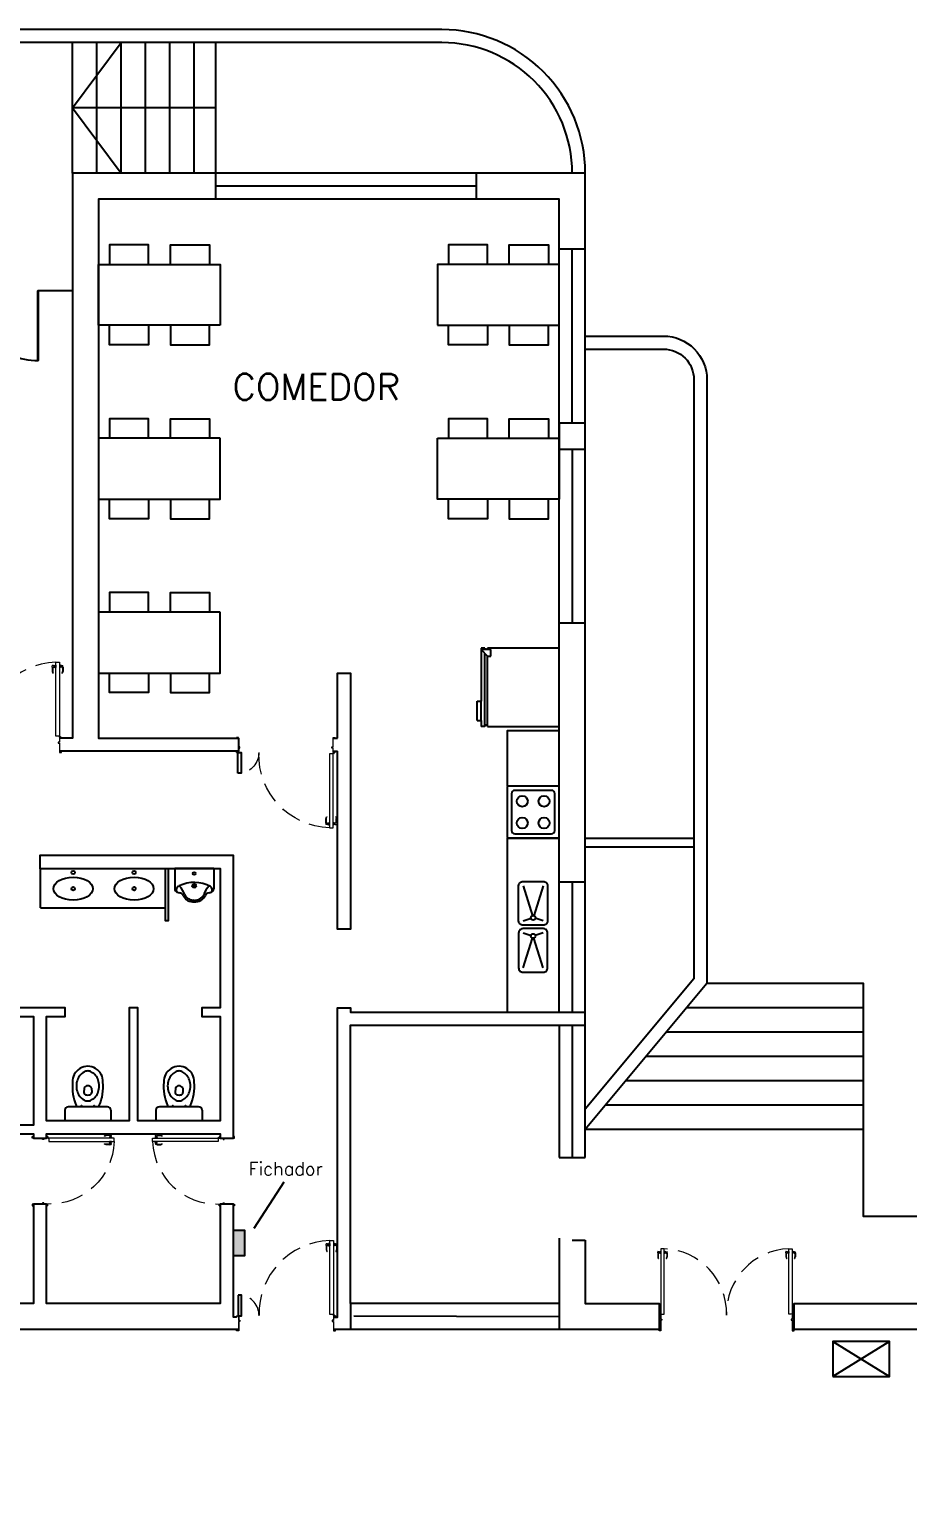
# Model space of a CAD drawing. Header units: millimetres. Extents: x 163 to 215.4, y 114.4 to 199.5.
# Drawn here: x 182.05 to 192.15, y 167.9 to 184.93 of the extents above; entities that cross this region are included whole.
import ezdxf

# ---------------------------------------------------------------- set-up
doc = ezdxf.new("R2010")
doc.units = ezdxf.units.MM
doc.linetypes.add('AUDIT_I_201002150132-0', pattern=[0])
doc.linetypes.add('HIDDEN', pattern=[0.375, 0.25, -0.125])
doc.layers.add('0.05-Carpinterias', color=7, linetype='Continuous', lineweight=5)
for name, color, linetype in [('ARQ-Estruct', 7, 'Continuous'), ('BL-Equipamiento', 7, 'Continuous'), ('EQ - Mobiliario', 255, 'AUDIT_I_201002150132-0'), ('IE-ARQUITECTURA', 252, 'Continuous'), ('SANITARIOS', 252, 'Continuous')]:
    doc.layers.add(name, color=color, linetype=linetype)
doc.styles.get("Standard").update_dxf_attribs({"font": 'txt.shx'})

# ---------------------------------------------------------------- blocks, each defined once
blk = doc.blocks.new('MINGITORIO MURAL')
at = {"layer": 'IE-ARQUITECTURA', "linetype": 'Continuous'}
for p, q in [((0, 0.45), (0, 0)), ((0, 0.45), (0.23103, 0.45)), ((0.23103, 0.430224), (0.23103, 0.45)), ((0, 0), (0.23103, 0)), ((0.23103, 0), (0.23103, 0.019776))]:
    blk.add_line(p, q, dxfattribs=at)
for centre, radius in [((0.054976, 0.225), 0.015), ((0.177665, 0.225769), 0.003249), ((0.184588, 0.209854), 0.003249), ((0.185791, 0.241105), 0.003249), ((0.19765, 0.225), 0.003249), ((0.201348, 0.205345), 0.003249), ((0.202847, 0.244313), 0.003249), ((0.215323, 0.215636), 0.003249), ((0.21599, 0.232978), 0.003249)]:
    blk.add_circle(centre, radius, dxfattribs=at)
for centre, radius, start, end in [((0.555208, 0.225), 0.397018, 151.866592, 206.118879), ((0.375769, 0.577191), 0.254007, 225.323553, 253.319754), ((0.243412, 0.384734), 0.047145, 55.302568, 144.360576), ((0.225977, 0.400256), 0.05, 27.695717, 84.199543), ((0.201435, 0.387374), 0.077718, 6.31933, 27.695717), ((0.329919, 0.399942), 0.051395, 184.479693, 245.062947), ((0.25518, 0.239143), 0.125924, 353.551226, 65.074264), ((0.255704, 0.239547), 0.105457, 352.071392, 63.437557), ((0.255704, 0.210453), 0.105457, 296.562443, 7.928608), ((0.25518, 0.210857), 0.125924, 294.925736, 6.448774), ((0.375769, -0.127191), 0.254007, 106.680246, 134.676447), ((0.243412, 0.065266), 0.047145, 198.612863, 304.697432), ((0.225977, 0.049744), 0.05, 275.800457, 332.304283), ((0.201435, 0.062627), 0.077718, 332.304283, 353.68067), ((0.329919, 0.050058), 0.051395, 114.937053, 175.520307)]:
    blk.add_arc(centre, radius, start, end, dxfattribs=at)
blk = doc.blocks.new('*U18')
blk.add_lwpolyline([(-23.325, 0), (-22.675, 0), (-22.675, 0.4), (-23.325, 0.4)], close=True)
blk = doc.blocks.new('*U17')
at = {"color": 0, "linetype": 'ByBlock', "lineweight": -2}
blk.add_blockref('*U18', (23.45, 55), dxfattribs=at)
blk = doc.blocks.new('IP ANDINA')
for p, q in [((-0.265, -0.120632), (-0.265, 0)), ((-0.265, 0), (0.265, 0)), ((0.265, -0.120632), (0.265, 0)), ((-0.225632, -0.16), (0.225632, -0.16)), ((-0.042449, -0.375164), (-0.04494, -0.327163)), ((0.041618, -0.375164), (0.04494, -0.327163))]:
    blk.add_line(p, q)
blk.add_lwpolyline([(-0.130856, -0.400348, 0.081456), (-0.119783, -0.467864, 0.089731), (-0.089741, -0.522325, 0.104602), (-0.042673, -0.560331, 0.142864), (-0.000046, -0.57285, 0.142579), (0.042673, -0.560331, 0.104602), (0.089741, -0.522325, 0.089731), (0.119783, -0.467864, 0.081456), (0.130856, -0.400348, 0.081456), (0.119783, -0.332831, 0.089731), (0.089741, -0.27837, 0.104602), (0.042673, -0.240364, 0.142579), (-0.000046, -0.227845, 0.142864), (-0.042673, -0.240364, 0.104602), (-0.089741, -0.27837, 0.089731), (-0.119783, -0.332831, 0.081456)], format="xyb", close=True)
for centre in [(-0.073031, -0.169739), (0.073031, -0.169739)]:
    blk.add_circle(centre, 0.005)
for centre, radius, start, end in [((-0.225632, -0.120632), 0.039368, 180, 270), ((-0.086182, -0.196891), 0.05, 132.453918, 155.882772), ((0.086182, -0.196891), 0.05, 24.117228, 47.546082), ((0.225632, -0.120632), 0.039368, 270, 0), ((0.346395, -0.390548), 0.523947, 155.882772, 185.67851), ((-0.01494, -0.327163), 0.03, 90, 180), ((0, -0.344692), 0.049822, 72.549981, 107.450019), ((0.01494, -0.327163), 0.03, 0, 90), ((-0.346395, -0.390548), 0.523947, 354.32149, 24.117228), ((0, -0.451664), 0.175227, 176.966377, 3.033623), ((-0.000415, -0.358925), 0.045061, 201.123443, 338.876557)]:
    blk.add_arc(centre, radius, start, end)
blk = doc.blocks.new('puerta 75')
at = {"layer": '0.05-Carpinterias'}
for p, q in [((0.019656, 0.013944), (-0.001344, 0.013944)), ((-0.001344, 0.013944), (-0.001344, 0.001344)), ((-0.001344, 0.013944), (-0.001344, 0)), ((0, 0), (-0.001344, 0)), ((0.018312, 0.0126), (0, 0.0126)), ((0, 0.0126), (0, 0.001344)), ((0, 0.0126), (0, 0)), ((0.018312, -0.106488), (0.018312, 0.0126)), ((0.019656, -0.105144), (0.019656, 0.013944)), ((0.775656, -0.105144), (0.775656, 0.013944)), ((0.775656, 0.013944), (0.796656, 0.013944)), ((0.777, -0.106488), (0.777, 0.0126)), ((0.777, 0.0126), (0.795312, 0.0126)), ((0.795312, 0.0126), (0.795312, 0.001344)), ((0.795312, 0.0126), (0.795312, 0)), ((0.795312, 0), (0.796656, 0)), ((0.796656, 0.013944), (0.796656, 0.001344)), ((0.796656, 0.013944), (0.796656, 0)), ((-0.001344, -0.163944), (-0.001344, -0.15)), ((0, -0.15), (-0.001344, -0.15)), ((-0.001344, -0.163944), (-0.001344, -0.151344)), ((-0.001344, -0.163944), (0.019656, -0.163944)), ((0, -0.1626), (0, -0.15)), ((0, -0.1626), (0, -0.151344)), ((0, -0.1626), (0.018312, -0.1626)), ((0.030912, -0.106488), (0.018312, -0.106488)), ((0.018312, -0.1626), (0.018312, -0.1164)), ((0.018312, -0.1164), (0.030912, -0.1164)), ((0.032256, -0.105144), (0.019656, -0.105144)), ((0.019656, -0.163944), (0.019656, -0.117744)), ((0.019656, -0.117744), (0.032256, -0.117744)), ((0.030912, -0.1164), (0.030912, -0.106488)), ((0.032256, -0.117744), (0.032256, -0.105144)), ((0.763056, -0.117744), (0.763056, -0.105144)), ((0.763056, -0.105144), (0.775656, -0.105144)), ((0.775656, -0.117744), (0.763056, -0.117744)), ((0.7644, -0.1164), (0.7644, -0.106488)), ((0.7644, -0.106488), (0.777, -0.106488)), ((0.777, -0.1164), (0.7644, -0.1164)), ((0.775656, -0.163944), (0.775656, -0.117744)), ((0.796656, -0.163944), (0.775656, -0.163944)), ((0.777, -0.1626), (0.777, -0.1164)), ((0.795312, -0.1626), (0.777, -0.1626)), ((0.795312, -0.1626), (0.795312, -0.15)), ((0.795312, -0.15), (0.796656, -0.15)), ((0.795312, -0.1626), (0.795312, -0.151344)), ((0.796656, -0.163944), (0.796656, -0.15)), ((0.796656, -0.163944), (0.796656, -0.151344))]:
    blk.add_line(p, q, dxfattribs=at)
at = {"layer": '0.05-Carpinterias', "extrusion": (-1.67932e-05, 6.2673e-05, 1)}
for p, q in [((-0.016801, -0.879599, 0.000044), (-0.016801, -0.835123, 0.000041)), ((0.093213, -0.879599, 0.000046), (0.093213, -0.835123, 0.000043)), ((-0.016801, -0.879599, 0.000044), (-0.015996, -0.894213, 0.000045)), ((-0.002126, -0.894605, 0.000045), (-0.01447, -0.895293, 0.000045)), ((-0.001844, -0.879913, 0.000044), (0.008296, -0.879151, 0.000044)), ((-0.001844, -0.894605, 0.000045), (-0.001844, -0.879913, 0.000044)), ((-0.001844, -0.894605, 0.000045), (0.008296, -0.895367, 0.000045)), ((0.008296, -0.897151, 0.000045), (0.008296, -0.877367, 0.000044)), ((0.009474, -0.87619, 0.000044), (0.019514, -0.87619, 0.000044)), ((0.009474, -0.898329, 0.000045), (0.019514, -0.898329, 0.000045)), ((0.019514, -0.898329, 0.000045), (0.019514, -0.87619, 0.000044)), ((0.066938, -0.87619, 0.000045), (0.056898, -0.87619, 0.000045)), ((0.056898, -0.898329, 0.000046), (0.056898, -0.87619, 0.000045)), ((0.066938, -0.898329, 0.000046), (0.056898, -0.898329, 0.000046)), ((0.068116, -0.897151, 0.000046), (0.068116, -0.877367, 0.000045)), ((0.078257, -0.879913, 0.000045), (0.068116, -0.879151, 0.000045)), ((0.078257, -0.894605, 0.000046), (0.068116, -0.895367, 0.000046)), ((0.078257, -0.894605, 0.000046), (0.078257, -0.879913, 0.000045)), ((0.078538, -0.894605, 0.000046), (0.090882, -0.895293, 0.000046)), ((0.093213, -0.879599, 0.000046), (0.092408, -0.894213, 0.000046))]:
    blk.add_line(p, q, dxfattribs=at)
at = {"layer": '0.05-Carpinterias', "extrusion": (-1.67932e-05, 6.2673e-05, 1), "elevation": -0.000011}
blk.add_lwpolyline([(0.056898, -0.176457), (0.056898, -0.928798), (0.019514, -0.928798), (0.019514, -0.176457)], close=True, dxfattribs=at)
for points in [[(-0.011994, -0.87063), (-0.011994, -0.835123)], [(0.088406, -0.87063), (0.088406, -0.835123)]]:
    blk.add_lwpolyline(points, dxfattribs=at)
at = {"layer": '0.05-Carpinterias'}
blk.add_circle((0.014098, -0.169664), 0.00504, dxfattribs=at)
at = {"layer": '0.05-Carpinterias', "color": 9, "linetype": 'HIDDEN', "true_color": 0xc7c8ca}
blk.add_arc((0.032396, -0.185625, -0.000096), 0.743576, 271.888342, 1.670883, dxfattribs=at)
at = {"layer": '0.05-Carpinterias', "extrusion": (-1.67932e-05, 6.2673e-05, 1)}
for centre, radius, start, end in [((0.009448, -0.835925, -0.000011), 0.026261, 137.389613, 178.250184), ((0.009506, -0.835962, -0.000011), 0.021521, 137.415531, 177.483013), ((-0.008009, -0.819662, -0.000011), 0.002408, 313.848411, 140.98265), ((0.084421, -0.819662, -0.000011), 0.002408, 39.017376, 226.151615), ((0.066907, -0.835962, -0.000011), 0.021521, 2.517013, 42.584495), ((0.066964, -0.835925, -0.000011), 0.026261, 1.749842, 42.610412), ((-0.014819, -0.894168, -0.000011), 0.001178, 182.185909, 287.23792), ((-0.002566, -0.870494, -0.000011), 0.009429, 180.822797, 272.671224), ((0.009474, -0.877367, -0.000011), 0.001178, 90.000013, 180.000013), ((0.009474, -0.897151, -0.000011), 0.001178, 180.000013, 270.000013), ((0.066938, -0.877367, -0.000011), 0.001178, 0.000013, 90.000013), ((0.066938, -0.897151, -0.000011), 0.001178, 270.000013, 0.000013), ((0.078978, -0.870494, -0.000011), 0.009429, 267.328801, 359.177228), ((0.091231, -0.894168, -0.000011), 0.001178, 252.762106, 357.814117)]:
    blk.add_arc(centre, radius, start, end, dxfattribs=at)
blk = doc.blocks.new('hoja y 4to')
at = {"elevation": -0.000114}
blk.add_lwpolyline([(1.15478, -0.4166), (1.15478, -0.1666), (1.11478, -0.1666), (1.11478, -0.4166)], close=True, dxfattribs=at)
at = {"layer": '0.05-Carpinterias'}
for p, q in [((0.0016, 0.0166), (-0.0234, 0.0166)), ((-0.0234, 0.0166), (-0.0234, 0.0016)), ((-0.0234, 0.0166), (-0.0234, 0)), ((-0.0218, 0), (-0.0234, 0)), ((0, 0.015), (-0.0218, 0.015)), ((-0.0218, 0.015), (-0.0218, 0.0016)), ((-0.0218, 0.015), (-0.0218, 0)), ((0, -0.0982), (0, 0.015)), ((0.0016, -0.0966), (0.0016, 0.0166)), ((1.1484, -0.0966), (1.1484, 0.0166)), ((1.1484, 0.0166), (1.1734, 0.0166)), ((1.15, -0.0982), (1.15, 0.015)), ((1.15, 0.015), (1.1718, 0.015)), ((1.1718, 0.015), (1.1718, 0.0016)), ((1.1718, 0.015), (1.1718, 0)), ((1.1718, 0), (1.1734, 0)), ((1.1734, 0.0166), (1.1734, 0.0016)), ((1.1734, 0.0166), (1.1734, 0)), ((-0.0234, -0.1666), (-0.0234, -0.15)), ((-0.0218, -0.15), (-0.0234, -0.15)), ((-0.0234, -0.1666), (-0.0234, -0.1516)), ((-0.0234, -0.1666), (0.0016, -0.1666)), ((-0.0218, -0.165), (-0.0218, -0.15)), ((-0.0218, -0.165), (-0.0218, -0.1516)), ((-0.0218, -0.165), (0, -0.165)), ((0.015, -0.0982), (0, -0.0982)), ((0, -0.165), (0, -0.11)), ((0, -0.11), (0.015, -0.11)), ((0.0166, -0.0966), (0.0016, -0.0966)), ((0.0016, -0.1666), (0.0016, -0.1116)), ((0.0016, -0.1116), (0.0166, -0.1116)), ((0.015, -0.11), (0.015, -0.0982)), ((0.0166, -0.1116), (0.0166, -0.0966)), ((1.1334, -0.1116), (1.1334, -0.0966)), ((1.1334, -0.0966), (1.1484, -0.0966)), ((1.1484, -0.1116), (1.1334, -0.1116)), ((1.135, -0.11), (1.135, -0.0982)), ((1.135, -0.0982), (1.15, -0.0982)), ((1.15, -0.11), (1.135, -0.11)), ((1.1484, -0.1666), (1.1484, -0.1116)), ((1.1734, -0.1666), (1.1484, -0.1666)), ((1.15, -0.165), (1.15, -0.11)), ((1.1718, -0.165), (1.15, -0.165)), ((1.1718, -0.165), (1.1718, -0.15)), ((1.1718, -0.15), (1.1734, -0.15)), ((1.1718, -0.165), (1.1718, -0.1516)), ((1.1734, -0.1666), (1.1734, -0.15)), ((1.1734, -0.1666), (1.1734, -0.1516))]:
    blk.add_line(p, q, dxfattribs=at)
at = {"layer": '0.05-Carpinterias', "extrusion": (-1.67932e-05, 6.2673e-05, 1)}
for p, q in [((-0.041801, -1.018571, 0.000052), (-0.041801, -0.965623, 0.000049)), ((-0.041801, -1.018571, 0.000052), (-0.040843, -1.035968, 0.000053)), ((-0.024331, -1.036435, 0.000053), (-0.039026, -1.037254, 0.000053)), ((-0.023996, -1.018944, 0.000052), (-0.011924, -1.018037, 0.000052)), ((-0.023996, -1.036435, 0.000053), (-0.023996, -1.018944, 0.000052)), ((-0.023996, -1.036435, 0.000053), (-0.011924, -1.037341, 0.000054)), ((-0.011924, -1.039466, 0.000054), (-0.011924, -1.015913, 0.000052)), ((-0.010522, -1.014511, 0.000052), (0.001431, -1.014511, 0.000052)), ((-0.010522, -1.040867, 0.000054), (0.001431, -1.040867, 0.000054)), ((0.001431, -1.040867, 0.000054), (0.001431, -1.014511, 0.000052)), ((0.057889, -1.014511, 0.000053), (0.045936, -1.014511, 0.000053)), ((0.045936, -1.040867, 0.000055), (0.045936, -1.014511, 0.000053)), ((0.057889, -1.040867, 0.000055), (0.045936, -1.040867, 0.000055)), ((0.059291, -1.039466, 0.000055), (0.059291, -1.015913, 0.000054)), ((0.071363, -1.018944, 0.000054), (0.059291, -1.018037, 0.000054)), ((0.071363, -1.036435, 0.000055), (0.059291, -1.037341, 0.000055)), ((0.071363, -1.036435, 0.000055), (0.071363, -1.018944, 0.000054)), ((0.071698, -1.036435, 0.000055), (0.086393, -1.037254, 0.000055)), ((0.089168, -1.018571, 0.000054), (0.08821, -1.035968, 0.000055)), ((0.089168, -1.018571, 0.000054), (0.089168, -0.965623, 0.000051))]:
    blk.add_line(p, q, dxfattribs=at)
at = {"layer": '0.05-Carpinterias', "extrusion": (-1.67932e-05, 6.2673e-05, 1), "elevation": -0.000011}
blk.add_lwpolyline([(0.045936, -0.181496), (0.045936, -1.07714), (0.001431, -1.07714), (0.001431, -0.181496)], close=True, dxfattribs=at)
for points in [[(-0.036078, -1.007893), (-0.036078, -0.965623)], [(0.083445, -1.007892), (0.083445, -0.965623)]]:
    blk.add_lwpolyline(points, dxfattribs=at)
at = {"layer": '0.05-Carpinterias'}
blk.add_circle((-0.005016, -0.17341), 0.006, dxfattribs=at)
at = {"layer": '0.05-Carpinterias', "color": 9, "linetype": 'HIDDEN', "true_color": 0xc7c8ca}
for centre, radius, start, end in [((0.016767, -0.192411, -0.000114), 0.885209, 271.888342, 1.670883), ((1.15478, -0.1666, -0.000114), 0.25318, 180, 260.909723)]:
    blk.add_arc(centre, radius, start, end, dxfattribs=at)
at = {"layer": '0.05-Carpinterias', "extrusion": (-1.67932e-05, 6.2673e-05, 1)}
for centre, radius, start, end in [((-0.010552, -0.966577, -0.000011), 0.031264, 137.389613, 178.250184), ((-0.039442, -1.035915, -0.000011), 0.001402, 182.185909, 287.23792), ((-0.010484, -0.966621, -0.000011), 0.02562, 137.415531, 177.483013), ((-0.024854, -1.007731, -0.000011), 0.011225, 180.822797, 272.671224), ((-0.031334, -0.947217, -0.000011), 0.002867, 313.848411, 140.98265), ((-0.010522, -1.015913, -0.000011), 0.001402, 90.000013, 180.000013), ((-0.010522, -1.039466, -0.000011), 0.001402, 180.000013, 270.000013), ((0.057889, -1.015913, -0.000011), 0.001402, 0.000013, 90.000013), ((0.057889, -1.039466, -0.000011), 0.001402, 270.000013, 0.000013), ((0.072221, -1.007731, -0.000011), 0.011225, 267.328801, 359.177228), ((0.078701, -0.947217, -0.000011), 0.002867, 39.017376, 226.151615), ((0.057851, -0.966621, -0.000011), 0.02562, 2.517013, 42.584495), ((0.057919, -0.966577, -0.000011), 0.031264, 1.749842, 42.610412), ((0.086809, -1.035915, -0.000011), 0.001402, 252.762106, 357.814117)]:
    blk.add_arc(centre, radius, start, end, dxfattribs=at)
blk = doc.blocks.new('HELADERA')
for p, q in [((1654.64736, 616.5635), (1654.051527, 616.5635)), ((1654.051527, 616.5635), (1654.051527, 616.531)), ((1654.051527, 616.531), (1654.051527, 615.946)), ((1654.64736, 616.5635), (1654.64736, 616.552667)), ((1654.64736, 616.552667), (1654.64736, 615.9785)), ((1654.64736, 616.552667), (1654.669027, 616.552667)), ((1654.669027, 616.552667), (1654.669027, 616.5635)), ((1654.669027, 616.5635), (1654.701527, 616.5635)), ((1654.669027, 616.552667), (1654.669027, 615.956833)), ((1654.701527, 616.51475), (1654.701527, 616.5635)), ((1654.701527, 616.51475), (1654.701527, 616.35225)), ((1654.734027, 616.51475), (1654.701527, 616.51475)), ((1654.734027, 616.51475), (1654.734027, 616.35225)), ((1654.734027, 616.35225), (1654.701527, 616.35225)), ((1654.701527, 615.9135), (1654.701527, 616.35225)), ((1654.051527, 615.946), (1654.051527, 615.9135)), ((1654.051527, 615.9135), (1654.64736, 615.9135)), ((1654.64736, 615.9785), (1654.620277, 615.9785)), ((1654.620277, 615.9785), (1654.620277, 615.924333)), ((1654.620277, 615.924333), (1654.64736, 615.924333)), ((1654.701527, 615.924333), (1654.64736, 615.9785)), ((1654.64736, 615.924333), (1654.669027, 615.924333)), ((1654.64736, 615.924333), (1654.64736, 615.9135)), ((1654.669027, 615.924333), (1654.701527, 615.924333)), ((1654.669027, 615.9135), (1654.669027, 615.924333)), ((1654.669027, 615.9135), (1654.701527, 615.9135))]:
    blk.add_line(p, q)

msp = doc.modelspace()

# ---------------------------------------------------------------- hatches: boundary and pattern name
h = msp.add_hatch(color=256)
h.dxf.hatch_style = 1
h.paths.add_polyline_path([(184.393194, 171.121715), (184.520442, 171.121715), (184.520442, 170.827177), (184.393194, 170.827177)])

# ---------------------------------------------------------------- linework, layer by layer
for p, q in [((182.543194, 184.029335), (183.103194, 184.779335)), ((184.193194, 184.029335), (182.543194, 184.029335)), ((182.543194, 184.029335), (182.543194, 184.029335)), ((182.543194, 184.029335), (183.103194, 183.279335)), ((188.443194, 182.404335), (188.143194, 182.404335)), ((188.443194, 178.104335), (188.143194, 178.104335)), ((185.543194, 176.629335), (185.593194, 176.629335))]:
    msp.add_line(p, q)
at = {"color": 4}
for p, q in [((188.293194, 180.404335), (188.293194, 182.404335)), ((188.293194, 180.104335), (188.293194, 178.104335))]:
    msp.add_line(p, q, dxfattribs=at)
for points in [[(188.443194, 183.279335, 0.414214), (186.793194, 184.929335), (167.843194, 184.929335)], [(188.293194, 183.279335), (188.293194, 183.279335, 0.414214), (186.793194, 184.779335), (167.843194, 184.779335)], [(188.443194, 181.404335), (189.343194, 181.404335, -0.414214), (189.843194, 180.904335), (189.843194, 173.959335), (188.443194, 172.279335)], [(188.443194, 181.254335), (189.343194, 181.254335, -0.414214), (189.693194, 180.904335), (189.693194, 174.013642), (188.443194, 172.513642)]]:
    msp.add_lwpolyline(points, format="xyb")
for points in [[(182.543194, 183.279335), (182.543194, 184.779335)], [(182.823194, 183.279335), (182.823194, 184.779335)], [(183.103194, 183.279335), (183.103194, 184.779335)], [(183.383194, 183.279335), (183.383194, 184.779335)], [(183.663194, 183.279335), (183.663194, 184.779335)], [(183.943194, 183.279335), (183.943194, 184.779335)], [(184.193194, 183.279335), (184.193194, 184.779335)], [(177.743211, 176.579288), (177.743194, 176.629335), (177.743194, 182.979335), (168.143194, 182.979335), (168.143194, 170.279335), (168.243194, 170.279335), (168.243194, 169.979335), (168.143194, 169.979335), (168.143194, 114.679335), (215.143194, 114.679335), (215.143194, 169.979335), (190.845477, 169.979335), (190.845477, 170.279335), (215.443194, 170.279335), (215.443194, 114.379335), (167.843194, 114.379335), (167.843194, 183.279335), (178.043194, 183.279335), (178.043194, 176.779335), (181.278515, 176.779335)], [(188.443194, 171.955935), (188.443194, 183.279335), (182.543194, 183.279335), (182.543194, 176.779335), (182.393194, 176.779335)], [(184.193194, 182.979335), (184.193194, 183.279335)], [(187.193194, 182.979335), (187.193194, 183.279335)], [(185.545964, 170.12145), (185.593194, 170.12145), (185.593194, 173.679335), (185.743194, 173.679335), (185.743194, 173.629335), (188.143194, 173.629335), (188.143194, 182.979335), (182.843194, 182.979335), (182.843194, 176.779335), (184.450694, 176.779335), (184.450694, 176.629335), (182.393194, 176.629335)], [(183.418194, 182.229335), (183.418194, 182.454335), (182.968194, 182.454335), (182.968194, 182.229335)], [(183.668194, 182.229335), (183.668194, 182.454335), (184.118194, 182.454335), (184.118194, 182.229335)], [(187.318194, 182.229335), (187.318194, 182.454335), (186.868194, 182.454335), (186.868194, 182.229335)], [(187.568194, 182.229335), (187.568194, 182.454335), (188.018194, 182.454335), (188.018194, 182.229335)], [(183.418194, 181.529335), (183.418194, 181.304335), (182.968194, 181.304335), (182.968194, 181.529335)], [(183.668194, 181.529335), (183.668194, 181.304335), (184.118194, 181.304335), (184.118194, 181.529335)], [(187.318194, 181.529335), (187.318194, 181.304335), (186.868194, 181.304335), (186.868194, 181.529335)], [(187.568194, 181.529335), (187.568194, 181.304335), (188.018194, 181.304335), (188.018194, 181.529335)], [(183.418194, 180.229335), (183.418194, 180.454335), (182.968194, 180.454335), (182.968194, 180.229335)], [(183.668194, 180.229335), (183.668194, 180.454335), (184.118194, 180.454335), (184.118194, 180.229335)], [(187.318194, 180.229335), (187.318194, 180.454335), (186.868194, 180.454335), (186.868194, 180.229335)], [(187.568194, 180.229335), (187.568194, 180.454335), (188.018194, 180.454335), (188.018194, 180.229335)], [(183.418194, 179.529335), (183.418194, 179.304335), (182.968194, 179.304335), (182.968194, 179.529335)], [(183.668194, 179.529335), (183.668194, 179.304335), (184.118194, 179.304335), (184.118194, 179.529335)], [(187.318194, 179.529335), (187.318194, 179.304335), (186.868194, 179.304335), (186.868194, 179.529335)], [(187.568194, 179.529335), (187.568194, 179.304335), (188.018194, 179.304335), (188.018194, 179.529335)], [(183.418194, 178.229335), (183.418194, 178.454335), (182.968194, 178.454335), (182.968194, 178.229335)], [(183.668194, 178.229335), (183.668194, 178.454335), (184.118194, 178.454335), (184.118194, 178.229335)], [(183.418194, 177.529335), (183.418194, 177.304335), (182.968194, 177.304335), (182.968194, 177.529335)], [(183.668194, 177.529335), (183.668194, 177.304335), (184.118194, 177.304335), (184.118194, 177.529335)], [(185.593194, 176.779335), (185.593194, 177.529335), (185.743194, 177.529335), (185.743194, 174.582535), (185.593194, 174.582535), (185.593194, 176.629335)], [(185.543194, 176.779335), (185.593194, 176.779335)], [(187.546648, 176.229335), (187.546648, 176.870087), (188.143194, 176.870087)], [(188.443194, 175.629335), (189.693194, 175.629335)], [(181.929444, 172.229335), (182.093194, 172.229335), (182.093194, 172.179335), (182.243194, 172.179335), (182.243194, 172.229335), (184.243194, 172.229335), (184.243194, 172.179335), (184.393194, 172.179335), (184.393194, 175.429335), (182.168194, 175.429335), (182.168194, 175.279335), (184.243194, 175.279335), (184.243194, 173.679335), (184.029444, 173.679335), (184.029444, 173.579335), (184.243194, 173.579335), (184.243194, 172.379335), (183.293194, 172.379335), (183.293194, 173.679335), (183.193194, 173.679335), (183.193194, 172.379335), (182.243194, 172.379335), (182.243194, 173.579335), (182.456944, 173.579335), (182.456944, 173.679335), (181.193194, 173.679335)], [(188.443194, 175.529335), (189.693194, 175.529335)], [(183.643194, 175.279335), (183.643194, 174.679335), (183.613194, 174.679335), (183.613194, 175.279335)], [(188.143194, 175.129335), (188.443194, 175.129335)], [(191.643194, 173.679335), (191.643194, 173.959335), (189.843194, 173.959335)], [(181.193194, 173.579335), (182.093194, 173.579335), (182.093194, 172.379335), (182.093194, 172.329335), (181.929444, 172.329335)], [(188.143194, 173.629335), (188.443194, 173.629335)], [(191.643194, 173.399335), (191.643194, 173.679335), (189.60986, 173.679335)], [(188.143194, 171.030935), (188.143194, 170.279335), (185.743194, 170.279335), (185.743194, 173.479335), (188.143194, 173.479335), (188.143194, 171.955935)], [(188.143194, 173.479335), (188.443194, 173.479335)], [(191.643194, 173.119335), (191.643194, 173.399335), (189.376527, 173.399335)], [(191.643194, 172.839335), (191.643194, 173.119335), (189.143194, 173.119335)], [(191.643194, 172.559335), (191.643194, 172.839335), (188.90986, 172.839335)], [(191.643194, 172.279335), (191.643194, 172.559335), (188.676527, 172.559335)], [(192.443194, 171.279335), (191.643194, 171.279335), (191.643194, 172.279335), (188.443194, 172.279335)], [(188.143194, 171.955935), (188.443194, 171.955935)], [(184.633008, 171.14354), (184.977891, 171.676303)], [(184.431234, 170.12145), (184.393194, 170.12145), (184.393194, 171.420647), (184.243194, 171.420647), (184.243194, 170.279335), (182.243194, 170.279335), (182.243194, 171.420647), (182.093194, 171.420647), (182.093194, 170.279335), (178.043194, 170.279335)], [(188.443194, 171.005935), (188.443194, 170.279335), (189.291477, 170.279335), (189.291477, 169.979335), (185.545964, 169.979335)], [(188.293194, 171.005935), (188.443194, 171.005935)], [(185.743194, 170.279335), (185.743194, 169.979335)], [(188.143194, 170.279335), (188.143194, 169.979335)], [(184.396394, 169.979335), (184.393194, 169.979335)], [(191.293194, 169.840131), (191.943194, 169.440131)], [(191.943194, 169.840131), (191.293194, 169.440131)]]:
    msp.add_lwpolyline(points)
for points in [[(188.443194, 183.279335), (188.443194, 183.279335)], [(184.243194, 181.529335), (182.843194, 181.529335), (182.843194, 182.229335), (184.243194, 182.229335)], [(186.743194, 181.529335), (188.143194, 181.529335), (188.143194, 182.229335), (186.743194, 182.229335)], [(188.143194, 180.404335), (188.143194, 180.104335), (188.443194, 180.104335), (188.443194, 180.404335)], [(184.243194, 180.229335), (182.843194, 180.229335), (182.843194, 179.529335), (184.243194, 179.529335)], [(186.743194, 180.229335), (188.143194, 180.229335), (188.143194, 179.529335), (186.743194, 179.529335)], [(184.243194, 178.229335), (182.843194, 178.229335), (182.843194, 177.529335), (184.243194, 177.529335)], [(187.543194, 175.629335), (187.543194, 173.629335), (188.143194, 173.629335), (188.143194, 175.629335)], [(184.393194, 171.121715), (184.520442, 171.121715), (184.520442, 170.827177), (184.393194, 170.827177)]]:
    msp.add_lwpolyline(points, close=True)
for points in [[(187.193194, 183.129335), (184.193194, 183.129335)], [(182.543194, 181.924335), (182.147174, 181.924335), (182.147174, 181.929335), (182.543194, 181.929335)], [(188.293194, 175.129335), (188.293194, 173.629335)], [(188.293194, 173.479335), (188.293194, 171.955935)], [(185.780613, 170.134351), (188.143194, 170.129335)]]:
    msp.add_lwpolyline(points, dxfattribs=at)
msp.add_lwpolyline([(182.147174, 181.924335), (182.147174, 181.124335), (182.142174, 181.124335), (182.142174, 181.924335)], close=True, dxfattribs=at)
for points in [[(187.563194, 175.629335), (188.123194, 175.629335, 0.414214), (188.143194, 175.649335), (188.143194, 176.209335, 0.414214), (188.123194, 176.229335), (187.563194, 176.229335, 0.414214), (187.543194, 176.209335), (187.543194, 175.649335, 0.414214)], [(187.633194, 175.679335), (188.053194, 175.679335, 0.414214), (188.093194, 175.719335), (188.093194, 176.139335, 0.414214), (188.053194, 176.179335), (187.633194, 176.179335, 0.414214), (187.593194, 176.139335), (187.593194, 175.719335, 0.414214)], [(187.959945, 174.629335), (187.726442, 174.629335, -0.414214), (187.676442, 174.679335), (187.676442, 175.081679, -0.414214), (187.726442, 175.131679), (187.959945, 175.131679, -0.414214), (188.009945, 175.081679), (188.009945, 174.679335, -0.414214)], [(187.959945, 174.589335), (187.726442, 174.589335, 0.414214), (187.676442, 174.539335), (187.676442, 174.13699, 0.414214), (187.726442, 174.08699), (187.959945, 174.08699, 0.414214), (188.009945, 174.13699), (188.009945, 174.539335, 0.414214)]]:
    msp.add_lwpolyline(points, format="xyb", close=True)
at = {"color": 9, "true_color": 0xc7c8ca}
for points in [[(187.726442, 175.081679), (187.835502, 174.738175)], [(187.959945, 175.081679), (187.850885, 174.738175)], [(187.726442, 174.679335), (187.818437, 174.70819)], [(187.959945, 174.679335), (187.868025, 174.708518)], [(187.726442, 174.539335), (187.818437, 174.510479)], [(187.726442, 174.13699), (187.835502, 174.480494)], [(187.959945, 174.13699), (187.850885, 174.480494)], [(187.959945, 174.539335), (187.868025, 174.510151)]]:
    msp.add_lwpolyline(points, dxfattribs=at)
for centre in [(187.718194, 176.054335), (187.968194, 176.054335), (187.718194, 175.804335), (187.968194, 175.804335)]:
    msp.add_circle(centre, 0.06248)
at = {"color": 0}
for centre in [(182.550126, 175.235024), (183.250855, 175.235024), (182.550126, 175.048983), (183.250855, 175.048983)]:
    msp.add_circle(centre, 0.019921, dxfattribs=at)
at = {"color": 9, "true_color": 0xc7c8ca}
for centre in [(187.843194, 174.713949), (187.843194, 174.504721)]:
    msp.add_circle(centre, 0.025418, dxfattribs=at)
msp.add_arc((182.142174, 181.924335), 0.800016, 180, 270.358094, dxfattribs=at)
at = {"color": 0}
for centre in [(182.550126, 175.048983), (183.250855, 175.048983)]:
    msp.add_ellipse(centre, major_axis=(0.225365, 0), ratio=0.583209, dxfattribs=at)
at = {"layer": '0.05-Carpinterias', "extrusion": (-1.67932e-05, -6.2673e-05, 1)}
for p, q in [((189.27602, 170.858934, 0.000044), (189.276825, 170.873548, 0.000045)), ((189.27602, 170.858934, 0.000044), (189.27602, 170.814458, 0.000041)), ((189.290695, 170.87394, 0.000045), (189.278351, 170.874628, 0.000045)), ((189.290977, 170.87394, 0.000045), (189.301118, 170.874701, 0.000045)), ((189.290977, 170.87394, 0.000045), (189.290977, 170.859248, 0.000044)), ((189.290977, 170.859248, 0.000044), (189.301118, 170.858486, 0.000044)), ((189.301118, 170.876486, 0.000045), (189.301118, 170.856702, 0.000044)), ((189.302295, 170.877663, 0.000045), (189.312335, 170.877663, 0.000045)), ((189.302295, 170.855524, 0.000044), (189.312335, 170.855524, 0.000044)), ((189.312335, 170.877663, 0.000045), (189.312335, 170.855524, 0.000044)), ((189.35976, 170.877663, 0.000046), (189.34972, 170.877663, 0.000046)), ((189.34972, 170.877663, 0.000046), (189.34972, 170.855524, 0.000045)), ((189.35976, 170.855524, 0.000045), (189.34972, 170.855524, 0.000045)), ((189.360937, 170.876486, 0.000046), (189.360937, 170.856702, 0.000045)), ((189.371078, 170.87394, 0.000046), (189.360937, 170.874701, 0.000046)), ((189.371078, 170.859248, 0.000045), (189.360937, 170.858486, 0.000045)), ((189.371078, 170.87394, 0.000046), (189.371078, 170.859248, 0.000045)), ((189.37136, 170.87394, 0.000046), (189.383704, 170.874628, 0.000046)), ((189.386035, 170.858934, 0.000046), (189.38523, 170.873548, 0.000046)), ((189.386035, 170.858934, 0.000046), (189.386035, 170.814458, 0.000043))]:
    msp.add_line(p, q, dxfattribs=at)
at = {"layer": '0.05-Carpinterias', "extrusion": (1.67932e-05, -6.2673e-05, 1)}
for p, q in [((190.75092, 170.858934, 0.000046), (190.751725, 170.873548, 0.000046)), ((190.75092, 170.858934, 0.000046), (190.75092, 170.814458, 0.000043)), ((190.765595, 170.87394, 0.000046), (190.753251, 170.874628, 0.000046)), ((190.765877, 170.87394, 0.000046), (190.776017, 170.874701, 0.000046)), ((190.765877, 170.87394, 0.000046), (190.765877, 170.859248, 0.000045)), ((190.765877, 170.859248, 0.000045), (190.776017, 170.858486, 0.000045)), ((190.776017, 170.876486, 0.000046), (190.776017, 170.856702, 0.000045)), ((190.777195, 170.877663, 0.000046), (190.787235, 170.877663, 0.000046)), ((190.777195, 170.855524, 0.000045), (190.787235, 170.855524, 0.000045)), ((190.787235, 170.877663, 0.000046), (190.787235, 170.855524, 0.000045)), ((190.83466, 170.877663, 0.000045), (190.82462, 170.877663, 0.000045)), ((190.82462, 170.877663, 0.000045), (190.82462, 170.855524, 0.000044)), ((190.83466, 170.855524, 0.000044), (190.82462, 170.855524, 0.000044)), ((190.835837, 170.876486, 0.000045), (190.835837, 170.856702, 0.000044)), ((190.845978, 170.87394, 0.000045), (190.835837, 170.874701, 0.000045)), ((190.845978, 170.859248, 0.000044), (190.835837, 170.858486, 0.000044)), ((190.845978, 170.87394, 0.000045), (190.845978, 170.859248, 0.000044)), ((190.84626, 170.87394, 0.000045), (190.858604, 170.874628, 0.000045)), ((190.860935, 170.858934, 0.000044), (190.860129, 170.873548, 0.000045)), ((190.860935, 170.858934, 0.000044), (190.860935, 170.814458, 0.000041))]:
    msp.add_line(p, q, dxfattribs=at)
at = {"layer": '0.05-Carpinterias'}
for p, q in [((189.291477, 170.143279), (189.312477, 170.143279)), ((189.291477, 170.143279), (189.291477, 170.130679)), ((189.291477, 170.143279), (189.291477, 170.129335)), ((189.292821, 170.141935), (189.311133, 170.141935)), ((189.292821, 170.141935), (189.292821, 170.130679)), ((189.292821, 170.141935), (189.292821, 170.129335)), ((189.311133, 170.141935), (189.311133, 170.095735)), ((189.312477, 170.143279), (189.312477, 170.097079)), ((190.824477, 170.143279), (190.824477, 170.097079)), ((190.845477, 170.143279), (190.824477, 170.143279)), ((190.825821, 170.141935), (190.825821, 170.095735)), ((190.844133, 170.141935), (190.825821, 170.141935)), ((190.844133, 170.141935), (190.844133, 170.130679)), ((190.844133, 170.141935), (190.844133, 170.129335)), ((190.845477, 170.143279), (190.845477, 170.130679)), ((190.845477, 170.143279), (190.845477, 170.129335)), ((189.292821, 170.129335), (189.291477, 170.129335)), ((189.291477, 169.965391), (189.291477, 169.979335)), ((189.292821, 169.979335), (189.291477, 169.979335)), ((189.291477, 169.965391), (189.291477, 169.977991)), ((189.292821, 169.966735), (189.292821, 169.979335)), ((189.292821, 169.966735), (189.292821, 169.977991)), ((189.311133, 170.095735), (189.323733, 170.095735)), ((189.323733, 170.085823), (189.311133, 170.085823)), ((189.311133, 170.085823), (189.311133, 169.966735)), ((189.312477, 170.097079), (189.325077, 170.097079)), ((189.325077, 170.084479), (189.312477, 170.084479)), ((189.312477, 170.084479), (189.312477, 169.965391)), ((189.323733, 170.095735), (189.323733, 170.085823)), ((189.325077, 170.097079), (189.325077, 170.084479)), ((190.824477, 170.097079), (190.811877, 170.097079)), ((190.811877, 170.097079), (190.811877, 170.084479)), ((190.811877, 170.084479), (190.824477, 170.084479)), ((190.825821, 170.095735), (190.813221, 170.095735)), ((190.813221, 170.095735), (190.813221, 170.085823)), ((190.813221, 170.085823), (190.825821, 170.085823)), ((190.824477, 170.084479), (190.824477, 169.965391)), ((190.825821, 170.085823), (190.825821, 169.966735)), ((190.844133, 170.129335), (190.845477, 170.129335)), ((190.844133, 169.966735), (190.844133, 169.979335)), ((190.844133, 169.979335), (190.845477, 169.979335)), ((190.844133, 169.966735), (190.844133, 169.977991)), ((190.845477, 169.965391), (190.845477, 169.979335)), ((190.845477, 169.965391), (190.845477, 169.977991)), ((189.312477, 169.965391), (189.291477, 169.965391)), ((189.311133, 169.966735), (189.292821, 169.966735)), ((190.824477, 169.965391), (190.845477, 169.965391)), ((190.825821, 169.966735), (190.844133, 169.966735))]:
    msp.add_line(p, q, dxfattribs=at)
at = {"layer": '0.05-Carpinterias', "extrusion": (-1.67932e-05, -6.2673e-05, 1), "elevation": -0.013843}
for points in [[(189.280828, 170.849963), (189.280828, 170.814457)], [(189.381227, 170.849963), (189.381227, 170.814457)]]:
    msp.add_lwpolyline(points, dxfattribs=at)
msp.add_lwpolyline([(189.34972, 170.155791), (189.34972, 170.908131), (189.312335, 170.908131), (189.312335, 170.155791)], close=True, dxfattribs=at)
at = {"layer": '0.05-Carpinterias', "extrusion": (1.67932e-05, -6.2673e-05, 1), "elevation": -0.007459}
for points in [[(190.755727, 170.849964), (190.755727, 170.814457)], [(190.856127, 170.849964), (190.856127, 170.814457)]]:
    msp.add_lwpolyline(points, dxfattribs=at)
msp.add_lwpolyline([(190.787235, 170.155791), (190.787235, 170.908132), (190.82462, 170.908132), (190.82462, 170.155791)], close=True, dxfattribs=at)
at = {"layer": '0.05-Carpinterias'}
for centre in [(189.30692, 170.148999), (190.830035, 170.148999)]:
    msp.add_circle(centre, 0.00504, dxfattribs=at)
at = {"layer": '0.05-Carpinterias', "extrusion": (-1.67932e-05, -6.2673e-05, 1)}
for centre, radius, start, end in [((189.278002, 170.873502, -0.013843), 0.001178, 72.76208, 177.814091), ((189.290256, 170.849828, -0.013843), 0.009429, 87.328776, 179.177203), ((189.302295, 170.876485, -0.013843), 0.001178, 89.999987, 179.999987), ((189.302295, 170.856701, -0.013843), 0.001178, 179.999987, 269.999987), ((189.35976, 170.876485, -0.013843), 0.001178, 359.999987, 89.999987), ((189.35976, 170.856701, -0.013843), 0.001178, 269.999987, 359.999987), ((189.371799, 170.849828, -0.013843), 0.009429, 0.822772, 92.671199), ((189.384053, 170.873502, -0.013843), 0.001178, 2.185883, 107.237894), ((189.302269, 170.815259, -0.013843), 0.026261, 181.749816, 222.610387), ((189.302327, 170.815295, -0.013843), 0.021521, 182.516987, 222.584469), ((189.284813, 170.798996, -0.013843), 0.002408, 219.01735, 46.151589), ((189.377242, 170.798996, -0.013843), 0.002408, 133.848385, 320.982624), ((189.359728, 170.815295, -0.013843), 0.021521, 317.415505, 357.482987), ((189.359785, 170.815259, -0.013843), 0.026261, 317.389588, 358.250158)]:
    msp.add_arc(centre, radius, start, end, dxfattribs=at)
at = {"layer": '0.05-Carpinterias', "color": 9, "linetype": 'HIDDEN', "true_color": 0xc7c8ca}
for centre, start, end in [((189.325218, 170.16496, -0.000096), 358.329117, 88.111658), ((190.811737, 170.16496, -0.000096), 91.888342, 181.670883)]:
    msp.add_arc(centre, 0.743576, start, end, dxfattribs=at)
at = {"layer": '0.05-Carpinterias', "extrusion": (1.67932e-05, -6.2673e-05, 1)}
for centre, radius, start, end in [((190.752902, 170.873503, -0.007459), 0.001178, 72.762106, 177.814117), ((190.765156, 170.849829, -0.007459), 0.009429, 87.328801, 179.177228), ((190.777195, 170.876485, -0.007459), 0.001178, 90.000013, 180.000013), ((190.777195, 170.856702, -0.007459), 0.001178, 180.000013, 270.000013), ((190.83466, 170.876485, -0.007459), 0.001178, 0.000013, 90.000013), ((190.83466, 170.856702, -0.007459), 0.001178, 270.000013, 0.000013), ((190.846699, 170.849829, -0.007459), 0.009429, 0.822797, 92.671224), ((190.858953, 170.873503, -0.007459), 0.001178, 2.185909, 107.23792), ((190.777169, 170.815259, -0.007459), 0.026261, 181.749842, 222.610412), ((190.777227, 170.815296, -0.007459), 0.021521, 182.517013, 222.584495), ((190.759713, 170.798996, -0.007459), 0.002408, 219.017376, 46.151615), ((190.852142, 170.798996, -0.007459), 0.002408, 133.848411, 320.98265), ((190.834628, 170.815296, -0.007459), 0.021521, 317.415531, 357.483013), ((190.834685, 170.815259, -0.007459), 0.026261, 317.389613, 358.250184)]:
    msp.add_arc(centre, radius, start, end, dxfattribs=at)
at = {"layer": 'ARQ-Estruct', "color": 0}
for points in [[(182.175464, 174.829335), (183.613194, 174.829335), (183.613194, 175.279335)], [(182.175464, 174.829335), (182.175464, 175.279335)]]:
    msp.add_lwpolyline(points, dxfattribs=at)
at = {"layer": 'EQ - Mobiliario'}
msp.add_lwpolyline([(184.453464, 169.979335), (169.044193, 169.979335), (169.044193, 170.279335), (177.743194, 170.279335), (177.743194, 175.429335), (177.743194, 175.486785)], dxfattribs=at)

# ---------------------------------------------------------------- block references
at = {"xscale": 0.95, "yscale": 0.95, "zscale": 0.95}
for p, rotation in [((182.393194, 176.629335), 179.980208), ((185.545964, 169.97895), 180)]:
    msp.add_blockref('hoja y 4to', p, dxfattribs=dict(at, rotation=rotation))
at = {"xscale": -0.95, "yscale": 0.95, "zscale": 0.95}
msp.add_blockref('hoja y 4to', (185.543194, 176.771835), dxfattribs=at)
at = {"color": 0, "rotation": 180}
for p in [(182.718194, 172.379335), (183.768194, 172.379335)]:
    msp.add_blockref('IP ANDINA', p, dxfattribs=at)
at = {"xscale": -1, "rotation": 90}
msp.add_blockref('puerta 75', (182.093194, 172.197647), dxfattribs=at)
at = {"rotation": 270}
msp.add_blockref('puerta 75', (184.393194, 172.197647), dxfattribs=at)
msp.add_blockref('*U17', (191.168194, 114.440131))
at = {"layer": 'BL-Equipamiento', "xscale": 1.384615, "yscale": 1.384615, "zscale": 1.384615, "rotation": 180}
msp.add_blockref('HELADERA', (2478.368385, 1030.617593), dxfattribs=at)
at = {"layer": 'SANITARIOS', "rotation": 270}
msp.add_blockref('MINGITORIO MURAL', (183.718194, 175.279334), dxfattribs=at)

# ---------------------------------------------------------------- texts
at = {"attachment_point": 1}
for s, insert, char_height in [('COMEDOR', (184.382833, 180.970968), 0.3), ('Fichador', (184.567488, 171.902277), 0.15)]:
    msp.add_mtext_dynamic_manual_height_columns(s, width=0.3, gutter_width=12.5, heights=[0], dxfattribs=dict(at, insert=insert, char_height=char_height))

doc.saveas('drawing.dxf')
